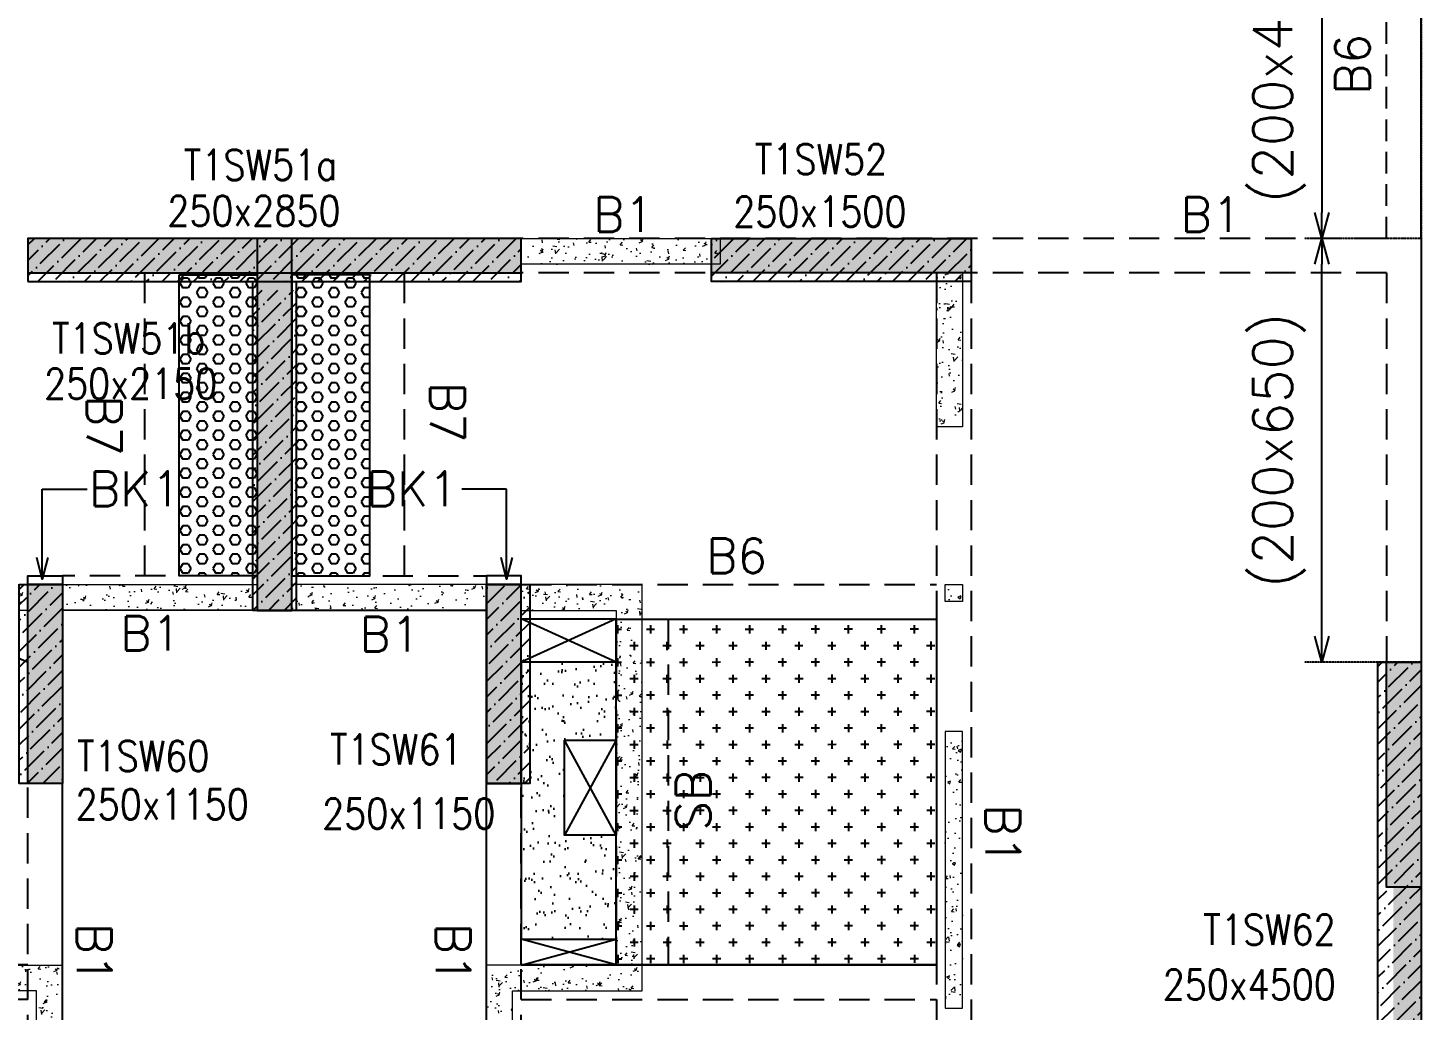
# Model space of a CAD drawing. Header units: millimetres. Extents: x 1078357 to 2594950, y -4969473 to -4636555.
# Drawn here: x 1143078 to 1151129, y -4669402 to -4663724 of the extents above; entities that cross this region are included whole.
import ezdxf

# ---------------------------------------------------------------- set-up
doc = ezdxf.new("R2010")
doc.units = ezdxf.units.MM
doc.header["$PDMODE"] = 35
for name, pattern in [('CENTER', [2, 1.25, -0.25, 0.25, -0.25]), ('CONTINOUS', [0]), ('DOT', [0.25, 0, -0.25]), ('HIDDEN', [0.375, 0.25, -0.125])]:
    doc.linetypes.add(name, pattern=pattern)
doc.layers.get('0').update_dxf_attribs({"lineweight": 0})
doc.layers.get('Defpoints').update_dxf_attribs({"lineweight": 0})
for name, color, linetype in [('B-200x325', 201, 'HIDDEN'), ('B-200x375', 41, 'HIDDEN'), ('B-200x450', 52, 'HIDDEN'), ('B-200x650', 241, 'HIDDEN'), ('B-300xSLAB THK.', 151, 'Continuous'), ('BK1-200x650', 241, 'HIDDEN'), ('DC BEAM NO.', 7, 'Continuous'), ('DROP SLAB', 8, 'Continuous'), ('EXPANSION JOINT', 10, 'HIDDEN'), ('S-COLUMN_SHEAR WALL', 1, 'Continuous'), ('S-DIM', 2, 'Continuous'), ('SLAB FOLD', 8, 'Continuous'), ('UP TO 3FRS', 1, 'Continuous'), ('UP TO GFRS', 1, 'Continuous')]:
    doc.layers.add(name, color=color, linetype=linetype)
for name, color, linetype, lineweight in [('COL. NO.', 30, 'Continuous', 25), ('COL. SIZE', 7, 'Continuous', 25), ('HATCH', 8, 'Continuous', 30), ('S-NON STR RCC WALL', 8, 'Continuous', 0)]:
    doc.layers.add(name, color=color, linetype=linetype, lineweight=lineweight)
doc.styles.add('Roman', font='romans')
doc.styles.add('ROMANS', font='romans.shx', dxfattribs={"width": 0.85})
doc.dimstyles.new('HARESH', dxfattribs={"dimtxt": 150, "dimasz": 75, "dimexe": 0, "dimexo": 0, "dimgap": 25, "dimtad": 1, "dimdec": 0, "dimdsep": 46, "dimtxsty": 'Roman', "dimblk": 'OBLIQUE', "dimcen": 225, "dimdle": 25, "dimclrd": 2, "dimclre": 2, "dimclrt": 7, "dimadec": 8, "dimazin": 1, "dimtfac": 1, "dimtdec": 0, "dimtmove": 0, "dimatfit": 0, "dimfxl": 1, "dimlwd": -1, "dimlwe": -1, "dimarcsym": 0})
pattern_1 = [(50, (-5232816.98, 23531658.65), (182.184669, -15.93908554), [19.05, -209.55]), (355, (-5232816.98, 23531658.65), (-35.2434214, 191.0568452), [15.24, -167.6405842]), (100.4514447, (-5232801.8, 23531657.33), (146.9412471, 175.1177519), [16.1900088, -178.0902446]), (46.1842, (-5232816.98, 23531709.45), (271.0790409, -42.042328), [28.575, -314.325]), (96.6355576, (-5232794.4, 23531705.95), (237.404134, 247.4261246), [24.2850231, -267.1356082]), (351.1841512, (-5232816.98, 23531709.45), (237.404134, 247.4261246), [22.859967, -251.459732]), (21, (-5232791.58, 23531696.75), (151.6143913, -102.2651982), [19.05, -209.55]), (326, (-5232791.58, 23531696.75), (61.8020283, 184.1879661), [15.24, -167.64]), (71.451445, (-5232778.95, 23531688.23), (213.4164193, 81.9227689), [16.1900088, -178.0899376]), (37.5, (-5232816.985, 23531658.653), (3.08860325, 84.55503887), [0, -165.608, 0, -170.18, 0, -168.275]), (7.5, (-5232816.985, 23531658.65), (66.8196625, 100.18057482), [0, -97.028, 0, -161.798, 0, -64.135]), (327.5, (-5232873.63, 23531658.65), (135.59059517, -5.728744), [0, -63.5, 0, -198.12, 0, -262.89]), (317.5, (-5232899.03, 23531658.65), (148.1291814, 25.42649103), [0, -82.55, 0, -131.572, 0, -186.69])]
pattern_2 = [(45, (903512.135, -4613405.35), (33.67596, 123.478522), [158.75, -31.75, 0, -31.75])]
pattern_3 = [(45, (903512.16, -4590022.35), (33.67596, 123.478522), [158.75, -31.75, 0, -31.75])]
pattern_4 = [(180, (12053.804, 210033.016), (-7e-15, -54.99261315), [31.75, -63.5]), (300, (12053.804, 210033.016), (47.625, 27.4963066), [31.75, -63.5]), (240, (12022.054, 210033.016), (47.625, -27.4963066), [31.75, -63.5])]

# ---------------------------------------------------------------- blocks, each defined once
blk = doc.blocks.new('_Open30')
at = {"color": 0, "linetype": 'ByBlock', "lineweight": -2}
for p, q in [((-1, 0.268), (0, 0)), ((0, 0), (-1, -0.268)), ((0, 0), (-1, 0))]:
    blk.add_line(p, q, dxfattribs=at)
blk = doc.blocks.new('*D1219')
at = {"layer": 'Defpoints', "color": 0, "linetype": 'CONTINOUS', "ltscale": 0.5, "transparency": 16777216}
for p in [(1150554.3, -4664941.2), (1151128.3, -4664941.2, 0), (1151128.3, -4667391.1, 0)]:
    blk.add_point(p, dxfattribs=at)
at = {"layer": 'S-DIM', "color": 2, "linetype": 'DOT', "ltscale": 0.5, "transparency": 16777216}
for p, q in [((1151128.3, -4664941.2), (1150454.3, -4664941.2)), ((1151128.3, -4667391.1), (1150454.3, -4667391.1))]:
    blk.add_line(p, q, dxfattribs=at)
at = {"layer": 'S-DIM', "color": 2, "linetype": 'CONTINOUS', "ltscale": 0.5, "transparency": 16777216}
blk.add_line((1150554.3, -4667241.1), (1150554.3, -4665091.2), dxfattribs=at)
at = {"layer": 'S-DIM', "color": 2, "linetype": 'CONTINOUS', "ltscale": 0.5, "transparency": 16777216, "xscale": 150, "yscale": 150, "zscale": 150}
for p, rotation in [((1150554.3, -4664941.2), 90), ((1150554.3, -4667391.1), 270)]:
    blk.add_blockref('_Open30', p, dxfattribs=dict(at, rotation=rotation))
at = {"layer": 'S-DIM', "color": 7, "linetype": 'CONTINOUS', "ltscale": 0.5, "transparency": 16777216, "insert": (1150307.9, -4666166.2), "char_height": 225, "attachment_point": 5, "rotation": 90, "style": 'Roman'}
blk.add_mtext('(200x650)', dxfattribs=at)
blk = doc.blocks.new('*D1220')
at = {"layer": 'Defpoints', "color": 0, "linetype": 'CONTINOUS', "ltscale": 0.5, "transparency": 16777216}
for p in [(1151128.3, -4662941.2, 0), (1150554.3, -4664941.2), (1151128.3, -4664941.2, 0)]:
    blk.add_point(p, dxfattribs=at)
at = {"layer": 'S-DIM', "color": 2, "linetype": 'DOT', "ltscale": 0.5, "transparency": 16777216}
for p, q in [((1151128.3, -4662941.2), (1150454.3, -4662941.2)), ((1151128.3, -4664941.2), (1150454.3, -4664941.2))]:
    blk.add_line(p, q, dxfattribs=at)
at = {"layer": 'S-DIM', "color": 2, "linetype": 'CONTINOUS', "ltscale": 0.5, "transparency": 16777216}
blk.add_line((1150554.3, -4663091.2), (1150554.3, -4664791.2), dxfattribs=at)
at = {"layer": 'S-DIM', "color": 2, "linetype": 'CONTINOUS', "ltscale": 0.5, "transparency": 16777216, "xscale": 150, "yscale": 150, "zscale": 150}
for p, rotation in [((1150554.3, -4662941.2), 90), ((1150554.3, -4664941.2), 270)]:
    blk.add_blockref('_Open30', p, dxfattribs=dict(at, rotation=rotation))
at = {"layer": 'S-DIM', "color": 7, "linetype": 'CONTINOUS', "ltscale": 0.5, "transparency": 16777216, "insert": (1150307.9, -4663941.2), "char_height": 225, "attachment_point": 5, "rotation": 90, "style": 'Roman'}
blk.add_mtext('(200x450)', dxfattribs=at)
blk = doc.blocks.new('_Oblique')
at = {"color": 0, "linetype": 'ByBlock', "lineweight": -2}
blk.add_line((-0.5, -0.5), (0.5, 0.5), dxfattribs=at)

msp = doc.modelspace()

# ---------------------------------------------------------------- hatches: boundary and pattern name
at = {"layer": 'DROP SLAB'}
h = msp.add_hatch(dxfattribs=at)
h.set_pattern_fill('CROSS', color=8, scale=15, angle=0.03079)
h.set_pattern_definition([(180.03079016, (-7643961.95, 32801811.17), (-95.19879988, -95.30117261), [47.625, -142.875]), (270.03079016, (-7643985.78, 32801834.97), (95.30117261, -95.19879988), [47.625, -142.875])])
h.paths.add_polyline_path([(1146478.3, -4667141.3), (1148328.3, -4667141.3), (1148328.3, -4669141.1), (1146478.3, -4669141.1)])
at = {"layer": 'HATCH'}
h = msp.add_hatch(dxfattribs=at)
h.set_pattern_fill('AR-SAND', color=8, scale=3, angle=180.02985)
h.set_pattern_definition([(37.47015413, (-5062314.72, 23607584.28), (-4.72361136, 146.8264517), [0, -115.824, 0, -129.54, 0, -123.825]), (7.4701541, (-5062314.72, 23607584.28), (134.9689868, 214.9772528), [0, -62.484, 0, -104.394, 0, -40.005]), (327.47015413, (-5062408.44, 23607584.33), (237.29790347, 0.3075449), [0, -38.1, 0, -137.16, 0, -179.07]), (317.4701541, (-5062408.44, 23607584.33), (229.1017424, 66.759465), [0, -19.05, 0, -89.916, 0, -102.87])])
h.paths.add_polyline_path([(1145928.3, -4668991.2), (1146478.3, -4668991.2), (1146478.3, -4668391.1), (1146178.4, -4668391.1), (1146178.4, -4667841.2), (1146478.3, -4667841.2), (1146478.3, -4667391.2), (1145928.4, -4667391.2)])
at = {"layer": 'S-COLUMN_SHEAR WALL', "lineweight": 25}
h = msp.add_hatch(color=1, dxfattribs=at)
h.dxf.hatch_style = 1
h.paths.add_polyline_path([(1144403.5, -4667091.2), (1144603.5, -4667091.2), (1144603.5, -4664941.2), (1144403.5, -4664941.2)])
h = msp.add_hatch(color=1, dxfattribs=at)
h.dxf.hatch_style = 1
h.paths.add_polyline_path([(1147028.5, -4664941.2), (1148528.5, -4664941.2), (1148528.5, -4665141.2), (1147028.5, -4665141.2)])
at = {"layer": 'S-COLUMN_SHEAR WALL', "lineweight": 25, "extrusion": (-1.00316e-06, -1.91639e-11, 1)}
h = msp.add_hatch(color=1, dxfattribs=at)
h.dxf.hatch_style = 1
h.paths.add_polyline_path([(1143078.5, -4666941.2), (1143278.5, -4666941.2), (1143278.5, -4668091.2), (1143078.5, -4668091.2)])
at = {"layer": 'S-COLUMN_SHEAR WALL', "lineweight": 25}
h = msp.add_hatch(color=1, dxfattribs=at)
h.dxf.hatch_style = 1
h.paths.add_polyline_path([(1145928.5, -4666941.2), (1145728.5, -4666941.2), (1145728.5, -4668091.2), (1145928.5, -4668091.2)])
h = msp.add_hatch(color=1, dxfattribs=at)
h.dxf.hatch_style = 1
h.paths.add_polyline_path([(1150928.5, -4667391.2), (1151128.5, -4667391.2), (1151128.5, -4668691.2), (1150928.5, -4668691.2)])
at = {"layer": 'S-COLUMN_SHEAR WALL', "lineweight": 25, "extrusion": (1.00316e-06, -2.11765e-11, 1)}
h = msp.add_hatch(color=1, dxfattribs=at)
h.dxf.hatch_style = 1
h.paths.add_polyline_path([(1151128.5, -4670391.3), (1150968.5, -4670391.3), (1150968.5, -4668691.2), (1151128.5, -4668691.2)])
at = {"layer": 'S-NON STR RCC WALL'}
h = msp.add_hatch(dxfattribs=at)
h.set_pattern_fill('AR-CONC', color=256)
h.set_pattern_definition([(50, (-6330041.7, 28215677.84), (182.184669, -15.93908554), [19.05, -209.55]), (355, (-6330041.7, 28215677.84), (-35.2434214, 191.0568452), [15.24, -167.6405842]), (100.4514447, (-6330026.52, 28215676.51), (146.9412471, 175.1177519), [16.1900088, -178.0902446]), (46.1842, (-6330041.7, 28215728.64), (271.0790409, -42.042328), [28.575, -314.325]), (96.6355576, (-6330019.1, 28215725.14), (237.404134, 247.4261246), [24.2850231, -267.1356082]), (351.1841512, (-6330041.7, 28215728.64), (237.404134, 247.4261246), [22.859967, -251.459732]), (21, (-6330016.3, 28215715.94), (151.6143913, -102.2651982), [19.05, -209.55]), (326, (-6330016.3, 28215715.94), (61.8020283, 184.1879661), [15.24, -167.64]), (71.451445, (-6330003.67, 28215707.42), (213.4164193, 81.9227689), [16.1900088, -178.0899376]), (37.5, (-6330041.7, 28215677.84), (3.08860325, 84.55503887), [0, -165.608, 0, -170.18, 0, -168.275]), (7.5, (-6330041.7, 28215677.84), (66.8196625, 100.18057482), [0, -97.028, 0, -161.798, 0, -64.135]), (327.5, (-6330098.34, 28215677.84), (135.59059517, -5.72874399), [0, -63.5, 0, -198.12, 0, -262.89]), (317.5, (-6330123.74, 28215677.84), (148.1291814, 25.42649103), [0, -82.55, 0, -131.572, 0, -186.69])])
h.paths.add_polyline_path([(1147078.3, -4665091.2), (1145928.3, -4665091.2), (1145928.3, -4664941.2), (1147078.3, -4664941.2)])
h = msp.add_hatch(dxfattribs=at)
h.set_pattern_fill('AR-CONC', color=256, angle=180)
h.set_pattern_definition([(50, (-6303206.45, 28212387.81), (182.184669, -15.93908554), [19.05, -209.55]), (355, (-6303206.45, 28212387.81), (-35.2434214, 191.0568452), [15.24, -167.6405842]), (100.4514447, (-6303191.26, 28212386.48), (146.9412471, 175.1177519), [16.1900088, -178.0902446]), (46.1842, (-6303206.45, 28212438.61), (271.0790409, -42.042328), [28.575, -314.325]), (96.6355576, (-6303183.86, 28212435.1), (237.404134, 247.4261246), [24.2850231, -267.1356082]), (351.1841512, (-6303206.45, 28212438.6), (237.404134, 247.4261246), [22.859967, -251.459732]), (21, (-6303181.05, 28212425.91), (151.6143913, -102.2651982), [19.05, -209.55]), (326, (-6303181.05, 28212425.91), (61.8020283, 184.1879661), [15.24, -167.64]), (71.451445, (-6303168.41, 28212417.39), (213.4164193, 81.9227689), [16.1900088, -178.0899376]), (37.5, (-6303206.446, 28212387.81), (3.08860325, 84.55503887), [0, -165.608, 0, -170.18, 0, -168.275]), (7.5, (-6303206.45, 28212387.81), (66.8196625, 100.18057482), [0, -97.028, 0, -161.798, 0, -64.135]), (327.5, (-6303263.09, 28212387.81), (135.59059517, -5.72874399), [0, -63.5, 0, -198.12, 0, -262.89]), (317.5, (-6303288.49, 28212387.81), (148.1291814, 25.42649103), [0, -82.55, 0, -131.572, 0, -186.69])])
h.paths.add_polyline_path([(1148328.3, -4665141.2), (1148478.3, -4665141.2), (1148478.3, -4666031.1), (1148328.3, -4666031.1)])
h = msp.add_hatch(dxfattribs=at)
h.set_pattern_fill('AR-CONC', color=256)
h.set_pattern_definition(pattern_1)
h.paths.add_polyline_path([(1142378.3, -4669291.2), (1142378.3, -4666941.2), (1143078.3, -4666941.2), (1143078.3, -4667091.2), (1142528.3, -4667091.2), (1142528.3, -4669141.2), (1143278.3, -4669141.2), (1143278.3, -4670391.1), (1143128.3, -4670391.1), (1143128.3, -4669291.2)])
h = msp.add_hatch(dxfattribs=at)
h.set_pattern_fill('AR-CONC', color=256)
h.set_pattern_definition(pattern_1)
h.paths.add_polyline_path([(1144403.3, -4667091.2), (1143278.3, -4667091.2), (1143278.3, -4666941.2), (1144403.3, -4666941.2)])
h = msp.add_hatch(dxfattribs=at)
h.set_pattern_fill('AR-CONC', color=256, angle=180)
h.set_pattern_definition(pattern_1)
h.paths.add_polyline_path([(1144603.4, -4667091.2), (1145728.3, -4667091.2), (1145728.3, -4666941.2), (1144603.4, -4666941.2)])
h = msp.add_hatch(dxfattribs=at)
h.set_pattern_fill('AR-CONC', color=256, angle=180)
h.set_pattern_definition(pattern_1)
h.paths.add_polyline_path([(1146628.4, -4669291.2), (1146628.4, -4666941.2), (1145928.4, -4666941.2), (1145928.4, -4667091.2), (1146478.4, -4667091.2), (1146478.4, -4669141.2), (1145728.4, -4669141.2), (1145728.4, -4670391.1), (1145878.4, -4670391.1), (1145878.4, -4669291.2)])
h = msp.add_hatch(dxfattribs=at)
h.set_pattern_fill('AR-CONC', color=256, angle=180)
h.set_pattern_definition([(50, (2245653.28, -9158005.18), (182.184669, -15.9390855), [19.05, -209.55]), (355, (2245653.28, -9158005.18), (-35.2434214, 191.056845), [15.24, -167.640584]), (100.4514447, (2245668.46, -9158006.5), (146.941247, 175.117752), [16.190009, -178.0902446]), (46.1842, (2245653.28, -9157954.38), (271.079041, -42.042328), [28.575, -314.325]), (96.6355576, (2245675.87, -9157957.88), (237.404134, 247.426125), [24.285023, -267.135608]), (351.184151, (2245653.28, -9157954.38), (237.404134, 247.426125), [22.859967, -251.459732]), (21, (2245678.68, -9157967.08), (151.6143913, -102.265198), [19.05, -209.55]), (326, (2245678.68, -9157967.08), (61.802028, 184.187966), [15.24, -167.64]), (71.451445, (2245691.31, -9157975.6), (213.416419, 81.922769), [16.190009, -178.0899376]), (37.5, (2245653.275, -9158005.18), (3.08860325, 84.5550389), [0, -165.608, 0, -170.18, 0, -168.275]), (7.5, (2245653.275, -9158005.18), (66.8196625, 100.1805748), [0, -97.028, 0, -161.798, 0, -64.135]), (327.5, (2245596.63, -9158005.18), (135.5905952, -5.728744), [0, -63.5, 0, -198.12, 0, -262.89]), (317.5, (2245571.23, -9158005.18), (148.1291814, 25.426491), [0, -82.55, 0, -131.572, 0, -186.69])])
h.paths.add_polyline_path([(1148378.4, -4666941), (1148478.4, -4666941), (1148478.4, -4667041), (1148378.4, -4667041)])
h = msp.add_hatch(dxfattribs=at)
h.set_pattern_fill('AR-CONC', color=256, angle=180)
h.set_pattern_definition([(50, (2245666.49, -9156640.51), (182.184669, -15.9390855), [19.05, -209.55]), (355, (2245666.49, -9156640.51), (-35.2434214, 191.056845), [15.24, -167.640584]), (100.4514447, (2245681.67, -9156641.84), (146.941247, 175.117752), [16.190009, -178.0902446]), (46.1842, (2245666.5, -9156589.71), (271.079041, -42.042328), [28.575, -314.325]), (96.6355576, (2245689.08, -9156593.22), (237.404134, 247.426125), [24.285023, -267.135608]), (351.184151, (2245666.5, -9156589.71), (237.404134, 247.426125), [22.859967, -251.459732]), (21, (2245691.89, -9156602.41), (151.6143913, -102.265198), [19.05, -209.55]), (326, (2245691.89, -9156602.41), (61.802028, 184.187966), [15.24, -167.64]), (71.451445, (2245704.52, -9156610.94), (213.416419, 81.922769), [16.190009, -178.0899376]), (37.5, (2245666.49, -9156640.514), (3.08860325, 84.5550389), [0, -165.608, 0, -170.18, 0, -168.275]), (7.5, (2245666.49, -9156640.51), (66.8196625, 100.1805748), [0, -97.028, 0, -161.798, 0, -64.135]), (327.5, (2245609.85, -9156640.514), (135.5905952, -5.728744), [0, -63.5, 0, -198.12, 0, -262.89]), (317.5, (2245584.45, -9156640.51), (148.1291814, 25.426491), [0, -82.55, 0, -131.572, 0, -186.69])])
h.paths.add_polyline_path([(1148378.4, -4669391), (1148478.4, -4669391), (1148478.4, -4667791), (1148378.4, -4667791)])
at = {"layer": 'SLAB FOLD', "ltscale": 1000}
h = msp.add_hatch(dxfattribs=at)
h.set_pattern_fill('HEX', color=8, scale=10, angle=180)
h.set_pattern_definition(pattern_4)
h.paths.add_polyline_path([(1144403.5, -4665151.8), (1143953.5, -4665151.8), (1143953.5, -4666891.2), (1144403.5, -4666891.2)])
h = msp.add_hatch(dxfattribs=at)
h.set_pattern_fill('HEX', color=8, scale=10, angle=180)
h.set_pattern_definition(pattern_4)
h.paths.add_polyline_path([(1144603.9, -4665151.8), (1145053.9, -4665151.8), (1145053.2, -4666891.2), (1144603.2, -4666891.2)])
at = {"layer": 'UP TO 3FRS', "lineweight": 25}
h = msp.add_hatch(color=4, dxfattribs=at)
h.dxf.hatch_style = 1
h.paths.add_polyline_path([(1143078.5, -4665141.2), (1145928.5, -4665141.2), (1145928.5, -4664941.2), (1143078.5, -4664941.2)])
at = {"layer": 'UP TO GFRS', "lineweight": 25}
h = msp.add_hatch(dxfattribs=at)
h.set_pattern_fill('ANSI36', color=8, scale=20)
h.set_pattern_definition(pattern_2)
h.paths.add_polyline_path([(1143078.6, -4665191.2), (1145928.6, -4665191.2), (1145928.6, -4664941.2), (1143078.6, -4664941.2)])
h = msp.add_hatch(dxfattribs=at)
h.set_pattern_fill('ANSI36', color=8, scale=20)
h.set_pattern_definition(pattern_2)
h.paths.add_polyline_path([(1147028.5, -4664941.2), (1148528.5, -4664941.2), (1148528.5, -4665191.2), (1147028.5, -4665191.2)])
h = msp.add_hatch(dxfattribs=at)
h.set_pattern_fill('ANSI36', color=8, scale=20)
h.set_pattern_definition(pattern_2)
h.paths.add_polyline_path([(1144378.5, -4665241.2), (1144628.5, -4665241.2), (1144628.5, -4667091.2), (1144378.5, -4667091.2)])
h = msp.add_hatch(dxfattribs=at)
h.set_pattern_fill('ANSI36', color=8, scale=20)
h.set_pattern_definition(pattern_3)
h.paths.add_polyline_path([(1143028.5, -4666941.2), (1143278.5, -4666941.2), (1143278.5, -4668091.2), (1143028.5, -4668091.2)])
h = msp.add_hatch(dxfattribs=at)
h.set_pattern_fill('ANSI36', color=8, scale=20)
h.set_pattern_definition(pattern_3)
h.paths.add_polyline_path([(1145728.5, -4666941.2), (1145978.5, -4666941.2), (1145978.5, -4668091.2), (1145728.5, -4668091.2)])
h = msp.add_hatch(dxfattribs=at)
h.set_pattern_fill('ANSI36', color=8, scale=20)
h.set_pattern_definition(pattern_2)
h.paths.add_polyline_path([(1150878.6, -4667391.2), (1151128.6, -4667391.2), (1151128.6, -4671891.2), (1150878.6, -4671891.2)])

# ---------------------------------------------------------------- linework, layer by layer
at = {"color": 2, "linetype": 'CENTER', "ltscale": 700, "elevation": 0}
msp.add_lwpolyline([(1144403.5, -4667091.2), (1144603.5, -4667091.2), (1144603.5, -4665141.2), (1144403.5, -4665141.2)], close=True, dxfattribs=at)
at = {"layer": 'B-200x325', "ltscale": 700}
for p, q in [((1145928.7, -4666941.3, 0), (1148328.5, -4666941.2, 0)), ((1143078.5, -4669341, 0), (1140678.5, -4669341, 0)), ((1145928.5, -4669341.1, 0), (1148328.5, -4669341, 0))]:
    msp.add_line(p, q, dxfattribs=at)
at = {"layer": 'B-200x325', "linetype": 'Continuous', "ltscale": 700}
for p, q in [((1145928.7, -4667141.3, 0), (1148328.5, -4667141.2, 0)), ((1143078.5, -4669141, 0), (1140678.5, -4669141, 0)), ((1145928.5, -4669141.1, 0), (1148328.5, -4669141, 0))]:
    msp.add_line(p, q, dxfattribs=at)
at = {"layer": 'B-200x375', "ltscale": 700}
for p, q in [((1143753.4, -4666891.3, 0), (1143753.4, -4665141.3, 0)), ((1145253.7, -4666891.3, 0), (1145253.6, -4665141.3, 0))]:
    msp.add_line(p, q, dxfattribs=at)
at = {"layer": 'B-200x375', "linetype": 'Continuous', "ltscale": 700}
for p, q in [((1143953.4, -4666891.3, 0), (1143953.4, -4665151.9, 0)), ((1145053.7, -4666891.3, 0), (1145053.6, -4665151.9, 0))]:
    msp.add_line(p, q, dxfattribs=at)
at = {"layer": 'B-200x450', "linetype": 'HIDDEN', "ltscale": 500}
msp.add_line((1150928.3, -4664941.2, 0), (1150928.3, -4662941.1, 0), dxfattribs=at)
at = {"layer": 'B-200x450', "linetype": 'Continuous', "ltscale": 500}
msp.add_line((1151128.3, -4664941.2, 0), (1151128.3, -4662941.2, 0), dxfattribs=at)
at = {"layer": 'B-200x650', "linetype": 'HIDDEN', "ltscale": 700}
for p, q in [((1150928.3, -4664941.2, 0), (1145928.3, -4664941.2, 0)), ((1150928.3, -4665141.2, 0), (1145928.3, -4665141.2, 0)), ((1148328.3, -4665141.2, 0), (1148328.3, -4671591.1, 0)), ((1148528.3, -4665141.2, 0), (1148528.3, -4671591.1, 0)), ((1150928.3, -4665141.2, 0), (1150928.3, -4667391.2, 0)), ((1144399.1, -4666891.2, 0), (1143278.3, -4666891.1, 0)), ((1144603.5, -4666891.2, 0), (1145728.3, -4666891.1, 0)), ((1143078.3, -4670391.1, 0), (1143078.3, -4668091.1, 0)), ((1145928.3, -4670391.1, 0), (1145928.3, -4668091.1, 0))]:
    msp.add_line(p, q, dxfattribs=at)
at = {"layer": 'B-200x650', "linetype": 'CONTINOUS', "ltscale": 700}
for p, q in [((1151128.3, -4664941.2, 0), (1151128.3, -4667391.2, 0)), ((1144603.4, -4667091.2, 0), (1143278.3, -4667091.1, 0)), ((1144603.4, -4667091.1, 0), (1145728.5, -4667091.1, 0)), ((1143278.3, -4670391.1, 0), (1143278.3, -4668091.1, 0)), ((1145728.3, -4670391.1, 0), (1145728.3, -4668091.1, 0))]:
    msp.add_line(p, q, dxfattribs=at)
at = {"layer": 'B-300xSLAB THK.', "linetype": 'HIDDEN', "ltscale": 700}
for p, q in [((1146478.4, -4667141.5, 0), (1146478.4, -4669141.3, 0)), ((1146778.4, -4667141.5, 0), (1146778.4, -4669141.3, 0))]:
    msp.add_line(p, q, dxfattribs=at)
at = {"layer": 'BK1-200x650', "linetype": 'Continuous', "ltscale": 700, "elevation": 0}
for points in [[(1143278.4, -4666941.2), (1143078.4, -4666941.2), (1143078.4, -4666891), (1143278.4, -4666891)], [(1145728.3, -4666941.2), (1145928.4, -4666941.2), (1145928.4, -4666891), (1145728.3, -4666891)]]:
    msp.add_lwpolyline(points, close=True, dxfattribs=at)
at = {"layer": 'DROP SLAB', "color": 3, "linetype": 'CONTINOUS', "ltscale": 500}
for p, q in [((1142528.4, -4667141.1, 0), (1143078.4, -4667391.2, 0)), ((1146478.4, -4667141.1, 0), (1145928.4, -4667391.2, 0)), ((1146478.4, -4667391.2, 0), (1145928.5, -4667141.1, 0)), ((1146478.4, -4668391.2, 0), (1146178.4, -4667841.2, 0)), ((1146478.4, -4667841.2, 0), (1146178.4, -4668391.2, 0)), ((1146477.5, -4669140.9, 0), (1145928.4, -4668991.2, 0)), ((1145928.4, -4669141.2, 0), (1146478.4, -4668991.2, 0))]:
    msp.add_line(p, q, dxfattribs=at)
at = {"layer": 'DROP SLAB', "color": 3, "linetype": 'CONTINOUS', "ltscale": 500, "elevation": 0}
for points in [[(1146478.4, -4667391.2), (1145928.5, -4667391.2), (1145928.5, -4667141.1), (1146478.4, -4667141.1)], [(1146478.3, -4667141.3), (1148328.3, -4667141.3), (1148328.3, -4669141.1), (1146478.3, -4669141.1)], [(1146478.4, -4668391.2), (1146178.4, -4668391.2), (1146178.4, -4667841.2), (1146478.4, -4667841.2)], [(1146478.4, -4669140.9), (1145928.4, -4669140.9), (1145928.4, -4668991.2), (1146478.4, -4668991.2)]]:
    msp.add_lwpolyline(points, close=True, dxfattribs=at)
at = {"layer": 'EXPANSION JOINT'}
msp.add_line((1151128.3, -4653251.2, 0), (1151128.3, -4667391.2, 0), dxfattribs=at)
msp.add_line((1151128.3, -4653251.2, 0), (1151128.3, -4667391.2, 0), dxfattribs=at)
at = {"layer": 'S-COLUMN_SHEAR WALL', "color": 1, "lineweight": 25, "elevation": 0}
for points in [[(1144403.5, -4667091.2), (1144603.5, -4667091.2), (1144603.5, -4664941.2), (1144403.5, -4664941.2)], [(1147028.5, -4664941.2), (1148528.5, -4664941.2), (1148528.5, -4665141.2), (1147028.5, -4665141.2)], [(1145928.5, -4666941.2), (1145728.5, -4666941.2), (1145728.5, -4668091.2), (1145928.5, -4668091.2)], [(1150928.5, -4667391.2), (1151128.5, -4667391.2), (1151128.5, -4668691.2), (1150928.5, -4668691.2)]]:
    msp.add_lwpolyline(points, close=True, dxfattribs=at)
at = {"layer": 'S-COLUMN_SHEAR WALL', "color": 1, "lineweight": 25, "extrusion": (-1.00316e-06, -1.91639e-11, 1), "elevation": -1.1}
msp.add_lwpolyline([(1143078.5, -4666941.2), (1143278.5, -4666941.2), (1143278.5, -4668091.2), (1143078.5, -4668091.2)], close=True, dxfattribs=at)
at = {"layer": 'S-NON STR RCC WALL', "ltscale": 700, "elevation": 0}
for points in [[(1147078.3, -4665091.2), (1145928.3, -4665091.2), (1145928.3, -4664941.2), (1147078.3, -4664941.2)], [(1148328.3, -4665141.2), (1148478.3, -4665141.2), (1148478.3, -4666031.1), (1148328.3, -4666031.1)], [(1148378.4, -4666941), (1148478.4, -4666941), (1148478.4, -4667041), (1148378.4, -4667041)], [(1148378.4, -4669391), (1148478.4, -4669391), (1148478.4, -4667791), (1148378.4, -4667791)]]:
    msp.add_lwpolyline(points, close=True, dxfattribs=at)
at = {"layer": 'S-NON STR RCC WALL', "elevation": 0}
for points in [[(1142378.3, -4669291.2), (1142378.3, -4666941.2), (1143078.3, -4666941.2), (1143078.3, -4667091.2), (1142528.3, -4667091.2), (1142528.3, -4669141.2), (1143278.3, -4669141.2), (1143278.3, -4670391.1), (1143128.3, -4670391.1), (1143128.3, -4669291.2)], [(1144403.3, -4667091.2), (1143278.3, -4667091.2), (1143278.3, -4666941.2), (1144403.3, -4666941.2)], [(1144603.4, -4667091.2), (1145728.3, -4667091.2), (1145728.3, -4666941.2), (1144603.4, -4666941.2)], [(1146628.4, -4669291.2), (1146628.4, -4666941.2), (1145928.4, -4666941.2), (1145928.4, -4667091.2), (1146478.4, -4667091.2), (1146478.4, -4669141.2), (1145728.4, -4669141.2), (1145728.4, -4670391.1), (1145878.4, -4670391.1), (1145878.4, -4669291.2)]]:
    msp.add_lwpolyline(points, close=True, dxfattribs=at)
at = {"layer": 'SLAB FOLD', "color": 8, "ltscale": 1000, "elevation": 0}
for points in [[(1143953.4, -4665151.8), (1144403.4, -4665151.8), (1144403.1, -4666891.2), (1143953.1, -4666891.2)], [(1145053.7, -4665151.8), (1144603.5, -4665151.8), (1144603.5, -4666891.2), (1145053.7, -4666891.2)]]:
    msp.add_lwpolyline(points, close=True, dxfattribs=at)
msp.add_lwpolyline([(1145928.3, -4668991.2), (1146478.3, -4668991.2), (1146478.3, -4668391.1), (1146178.4, -4668391.1), (1146178.4, -4667841.2), (1146478.3, -4667841.2), (1146478.3, -4667391.2), (1145928.4, -4667391.2), (1145928.3, -4668991.2)], dxfattribs=at)
at = {"layer": 'UP TO 3FRS', "color": 4, "lineweight": 25, "elevation": 0}
msp.add_lwpolyline([(1143078.5, -4665141.2), (1145928.5, -4665141.2), (1145928.5, -4664941.2), (1143078.5, -4664941.2)], close=True, dxfattribs=at)
at = {"layer": 'UP TO GFRS', "color": 3, "lineweight": 25, "elevation": 0}
for points in [[(1143078.5, -4665191.2), (1145928.5, -4665191.2), (1145928.5, -4664941.2), (1143078.5, -4664941.2)], [(1147028.5, -4664941.2), (1148528.5, -4664941.2), (1148528.5, -4665191.2), (1147028.5, -4665191.2)], [(1144378.5, -4665191.2), (1144628.5, -4665191.2), (1144628.5, -4667091.2), (1144378.5, -4667091.2)], [(1143028.5, -4666941.2), (1143278.5, -4666941.2), (1143278.5, -4668091.2), (1143028.5, -4668091.2)], [(1145728.5, -4666941.2), (1145978.5, -4666941.2), (1145978.5, -4668091.2), (1145728.5, -4668091.2)], [(1150878.5, -4667391.2), (1151128.5, -4667391.2), (1151128.5, -4671891.2), (1150878.5, -4671891.2)]]:
    msp.add_lwpolyline(points, close=True, dxfattribs=at)

# ---------------------------------------------------------------- texts
at = {"layer": 'B-200x325', "linetype": 'Continuous', "ltscale": 700, "style": 'ROMANS'}
msp.add_text('B6', height=200, rotation=0.00134, dxfattribs=at).set_placement((1146998, -4666876, -2.7))
at = {"layer": 'B-200x375', "linetype": 'Continuous', "ltscale": 700, "style": 'ROMANS'}
for p in [(1145402.6, -4665770.6, -2.7), (1143418.6, -4665847, -2.7)]:
    msp.add_text('B7', height=200, rotation=269.99906, dxfattribs=at).set_placement(p)
at = {"layer": 'B-200x650', "linetype": 'HIDDEN', "ltscale": 500, "style": 'ROMANS'}
for rotation, p in [(0.00094, (1146344.4, -4664903.9, -2.7)), (0.00094, (1149739.1, -4664903.9, -2.7)), (0.00094, (1143612.5, -4667324.2, -2.7)), (0.00094, (1144995, -4667329.3, -2.7)), (269.99906, (1148612.2, -4668212.4, -2.7)), (269.99906, (1143362.2, -4668897.4, -2.7)), (269.99906, (1145435.5, -4668897.4, -2.7))]:
    msp.add_text('B1', height=200, rotation=rotation, dxfattribs=at).set_placement(p)
at = {"layer": 'B-300xSLAB THK.', "linetype": 'Continuous', "ltscale": 700, "style": 'ROMANS'}
msp.add_text('SB', height=200, rotation=90.00094, dxfattribs=at).set_placement((1147023.1, -4668365.6, -2.7))
at = {"layer": 'BK1-200x650', "linetype": 'Continuous', "ltscale": 700, "style": 'ROMANS'}
for rotation, p in [(0.00094, (1143431.5, -4666488.5, -2.7)), (359.99906, (1145032.4, -4666488.5, -2.7))]:
    msp.add_text('BK1', height=200, rotation=rotation, dxfattribs=at).set_placement(p)
at = {"layer": 'COL. NO.', "linetype": 'Continuous', "style": 'ROMANS', "width": 0.85}
for s, p in [('T1SW51a', (1143979.1, -4664603.8, -320.4)), ('T1SW52', (1147278.7, -4664570.7, -320.4)), ('T1SW51b', (1143217.7, -4665606.9, -320.4)), ('T1SW61', (1144824.2, -4667982.8, -320.4)), ('T1SW60', (1143362, -4668020.5, -320.4)), ('T1SW62', (1149869.5, -4669024.5, -320.4))]:
    msp.add_text(s, height=175, dxfattribs=at).set_placement(p)
at = {"layer": 'COL. SIZE', "linetype": 'Continuous', "style": 'ROMANS', "width": 0.85}
for s, p in [('250x2850', (1143884.2, -4664869.4, -320.4)), ('250x1500', (1147154, -4664873.8, -320.4)), ('250x2150', (1143172, -4665868.5, -320.4)), ('250x1150', (1143354, -4668299.7, -320.4)), ('250x1150', (1144778.5, -4668353.7, -320.4)), ('250x4500', (1149635.4, -4669341.2, -320.4))]:
    msp.add_text(s, height=175, dxfattribs=at).set_placement(p)
at = {"layer": 'DC BEAM NO.', "linetype": 'HIDDEN', "ltscale": 500, "style": 'ROMANS'}
msp.add_text('B6', height=200, rotation=90, dxfattribs=at).set_placement((1150831.8, -4664111, -2.7))

# ---------------------------------------------------------------- dimensions: what is measured, and where the dimension line sits
at = {"layer": 'S-DIM', "linetype": 'CONTINOUS', "ltscale": 0.5}
for p1, angle, text, picture, middle in [((1151128.3, -4662941.2, 0), 90, '(200x450)', '*D1220', (1150307.9, -4663941.2, 0)), ((1151128.3, -4667391.1, 0), 270, '(200x650)', '*D1219', (1150307.9, -4666166.2, 0))]:
    dim = msp.add_linear_dim(base=(1150554.3, -4664941.2, 0), p1=p1, p2=(1151128.3, -4664941.2, 0), angle=angle, text=text, dimstyle='HARESH', override={"dimtxt": 225, "dimasz": 150, "dimexe": 100, "dimgap": 75, "dimtxsty": 'Roman', "dimblk1": 'Open30', "dimblk2": 'Open30', "dimsah": 1, "dimdle": 1, "dimfxl": 500, "dimarcsym": 1}, dxfattribs=at)
    dim.commit()
    dim.dimension.update_dxf_attribs({"geometry": picture, "text_midpoint": middle})

# ---------------------------------------------------------------- leaders
at = {"layer": 'BK1-200x650', "linetype": 'Continuous', "ltscale": 700}
for points in [[(1143161.9, -4666910.9, 0), (1143161.9, -4666390.8, 0), (1143420.7, -4666390.8, 0)], [(1145844.8, -4666910.9, 0), (1145844.8, -4666390.8, 0), (1145586, -4666390.8, 0)]]:
    msp.add_leader(points, dimstyle='HARESH', override={"dimasz": 125, "dimgap": 25, "dimtad": 0, "dimldrblk": 'Open30'}, dxfattribs=at)

doc.saveas('drawing.dxf')
